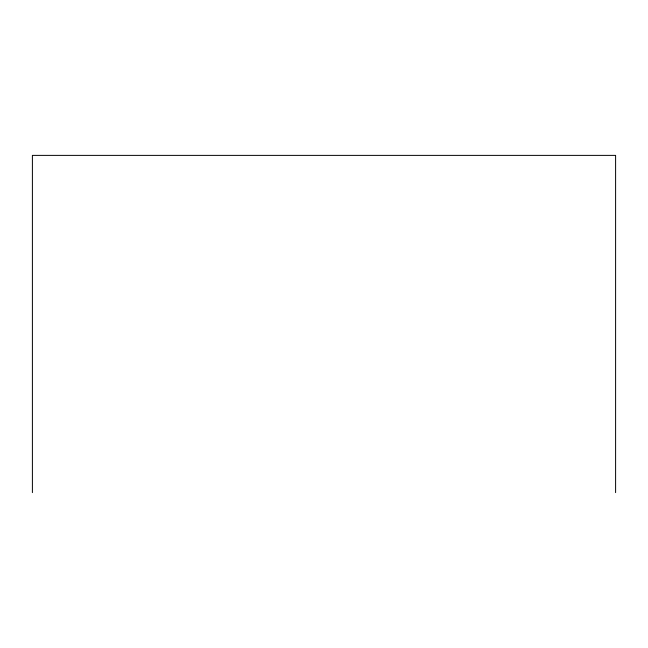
<?xml version="1.0" encoding="UTF-8"?>
<svg xmlns="http://www.w3.org/2000/svg" width="648" height="648" viewBox="0 0 648 648"><rect width="100%" height="100%" fill="white"/><g stroke="black" fill="none" stroke-linecap="round" stroke-linejoin="round"><path stroke-width="0.97" d="M615.6 492.618L615.6 155.382L32.4 155.382L32.4 492.618"/></g></svg>
